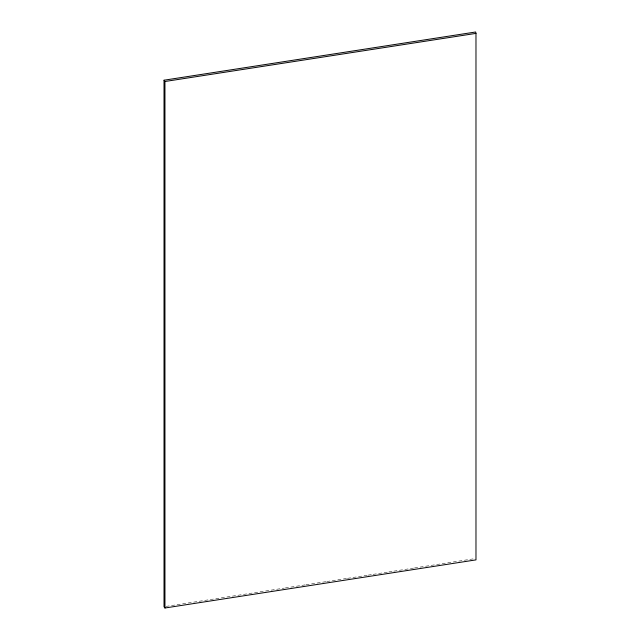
<?xml version="1.0" encoding="UTF-8"?>
<svg xmlns="http://www.w3.org/2000/svg" width="640" height="640" viewBox="0 0 640 640"><rect width="100%" height="100%" fill="white"/><g stroke="black" fill="none" stroke-linecap="round" stroke-linejoin="round"><path stroke-width="0.48" stroke-dasharray="3.2 2.4" d="M165.992 606.408L284.336 588.096M285.328 587.944L305.048 584.896M306.032 584.744L325.76 581.688M326.744 581.536L346.472 578.488M347.456 578.336L367.184 575.28M368.168 575.128L372.112 574.52M373.096 574.368L387.888 572.08M388.88 571.928L392.824 571.312M393.808 571.16L413.536 568.112M414.52 567.96L474.68 558.648"/><path stroke-width="0.96" d="M164.024 80.208L475.664 32L475.976 33.384L475.976 559.88L164.944 608L164.024 606.712L164.024 80.208L164.944 81.504L164.944 608M164.944 81.504L475.976 33.384"/></g></svg>
